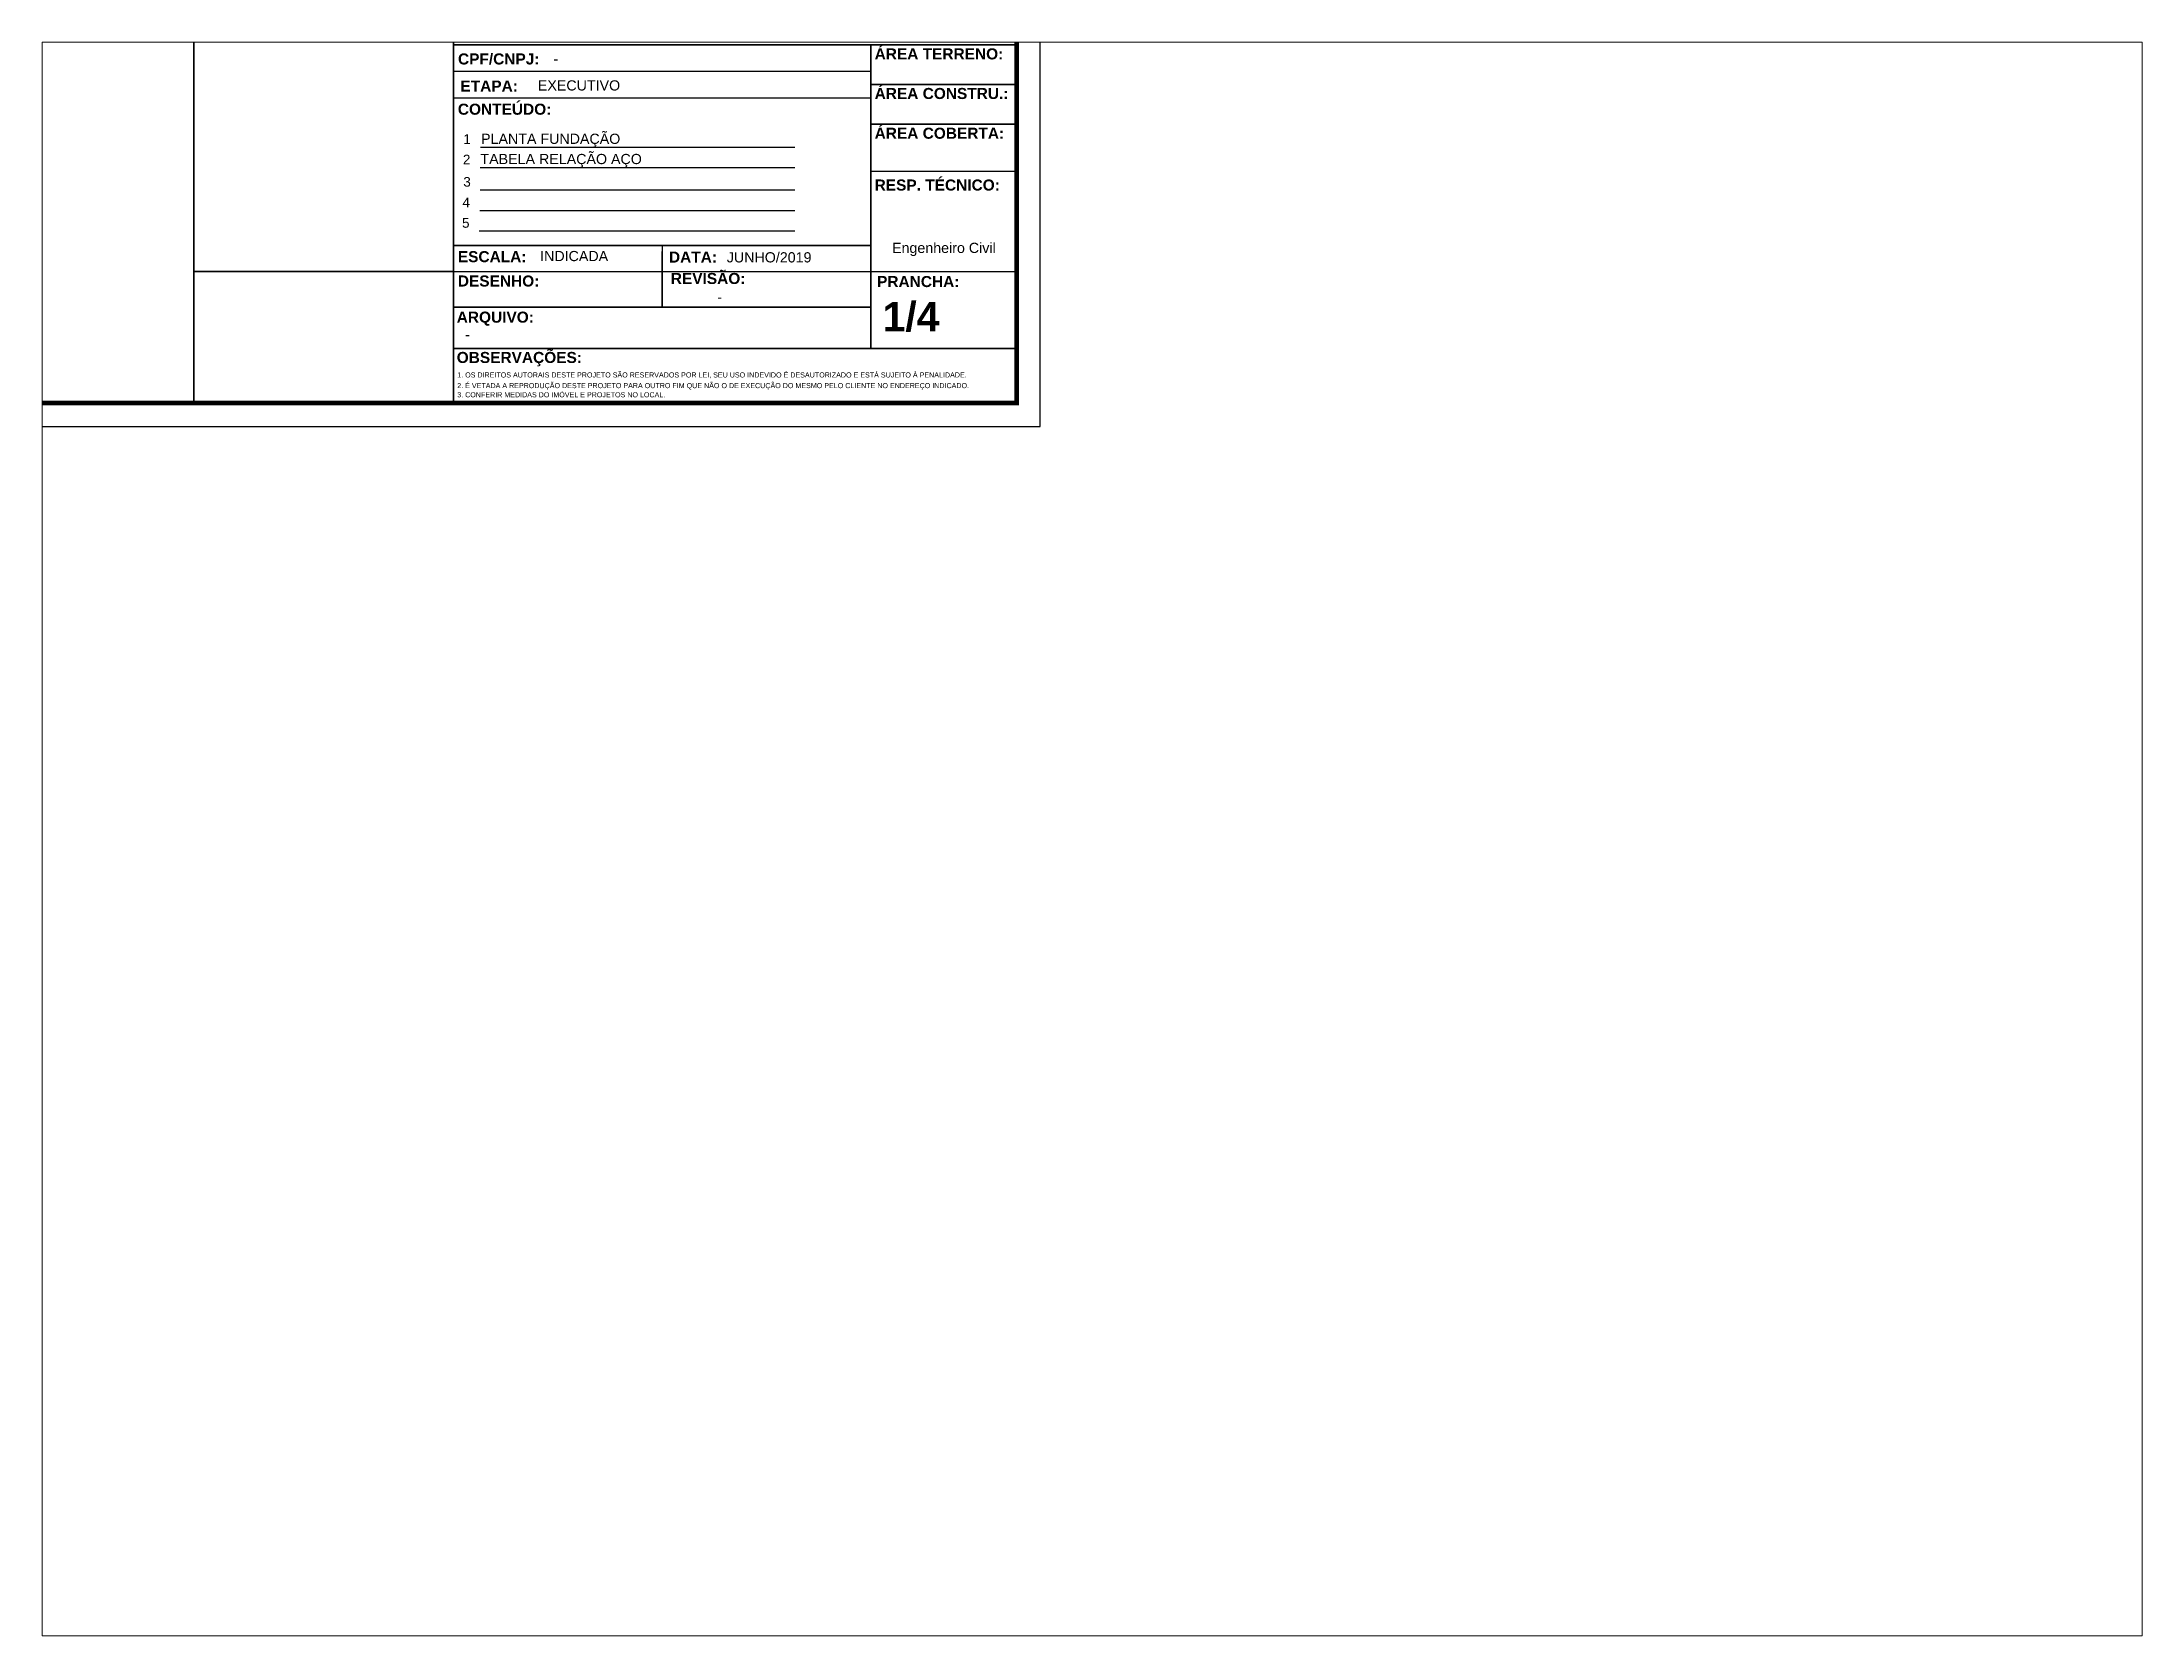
# Paper-space layout 'Layout1' of a CAD drawing. Header units: millimetres. Extents: x 26 to 231, y 20 to 176.
# The model-space entities are those that its viewports show. They can reach past a viewport. Long polylines and large blocks are cut down to what shows.
import ezdxf
from ezdxf.enums import TextEntityAlignment as Align

# ---------------------------------------------------------------- set-up
doc = ezdxf.new("R2010")
doc.units = ezdxf.units.MM
for name, color, linetype in [("LINHA - PROJETU'S", 1, 'Continuous'), ("PRANCHA - PROJETU'S", 7, 'Continuous'), ('sapatas', 4, 'Continuous')]:
    doc.layers.add(name, color=color, linetype=linetype)
doc.styles.add('Arial', font='arial.ttf')
doc.styles.add('HELVET', font='HELVET.SHX')

msp = doc.modelspace()

# ---------------------------------------------------------------- linework, layer by layer
msp.add_lwpolyline([(2491.473, 1299.254), (2549.673, 1299.254), (2549.673, 1341.304), (2491.473, 1341.304)], close=True)
at = {"const_width": 0.1}
msp.add_lwpolyline([(2491.973, 1299.754), (2549.173, 1299.754), (2549.173, 1340.804), (2491.973, 1340.804)], close=True, dxfattribs=at)
at = {"layer": "LINHA - PROJETU'S", "color": 1, "const_width": 0.03}
for points in [[(2549.173, 1309.843), (2531.673, 1309.843), (2531.673, 1299.754)], [(2537.198, 1299.754), (2537.198, 1309.843)], [(2537.198, 1307.367), (2549.173, 1307.367)], [(2537.198, 1307.367), (2549.173, 1307.367)], [(2537.198, 1307.367), (2549.173, 1307.367)], [(2546.071, 1307.367), (2546.071, 1300.925)], [(2546.071, 1306.803), (2537.198, 1306.803)], [(2537.198, 1306.803), (2546.071, 1306.803)], [(2549.173, 1306.524), (2546.071, 1306.524)], [(2537.198, 1306.239), (2546.071, 1306.239)], [(2546.071, 1305.68), (2549.173, 1305.68)], [(2549.173, 1304.68), (2546.071, 1304.68)], [(2546.071, 1303.101), (2537.198, 1303.101)], [(2541.635, 1303.101), (2541.635, 1301.793)], [(2531.673, 1302.547), (2549.173, 1302.547)], [(2546.071, 1301.793), (2541.635, 1301.793), (2541.635, 1302.547)], [(2546.071, 1302.547), (2546.071, 1301.793)], [(2541.635, 1301.793), (2537.198, 1301.793)], [(2549.173, 1300.914), (2537.198, 1300.914)]]:
    msp.add_lwpolyline(points, dxfattribs=at)
at = {"layer": "LINHA - PROJETU'S", "color": 1}
for points in [[(2537.198, 1309.843), (2537.198, 1299.754)], [(2546.071, 1302.547), (2546.071, 1300.925)]]:
    msp.add_lwpolyline(points, dxfattribs=at)
at = {"layer": "PRANCHA - PROJETU'S", "color": 1}
for p, q in [((2531.673, 1309.843), (2531.673, 1299.754)), ((2541.635, 1302.547), (2541.635, 1302.973)), ((2537.198, 1302.547), (2531.673, 1302.547)), ((2537.198, 1300.914), (2549.173, 1300.914))]:
    msp.add_line(p, q, dxfattribs=at)
at = {"layer": "PRANCHA - PROJETU'S"}
for p, q in [((2549.173, 1309.843), (2549.173, 1299.754)), ((2531.673, 1299.754), (2549.173, 1299.754)), ((2531.673, 1299.754), (2549.173, 1299.754)), ((2531.673, 1299.754), (2549.173, 1299.754)), ((2533.446, 1299.754), (2549.173, 1299.754)), ((2538.01, 1299.754), (2548.848, 1299.754)), ((2538.01, 1299.754), (2549.173, 1299.754))]:
    msp.add_line(p, q, dxfattribs=at)
at = {"layer": "PRANCHA - PROJETU'S", "color": 6}
for p, q in [((2537.771, 1305.194), (2544.453, 1305.194)), ((2537.762, 1304.76), (2544.453, 1304.76)), ((2537.762, 1304.285), (2544.453, 1304.285)), ((2537.753, 1303.848), (2544.453, 1303.848)), ((2537.753, 1303.848), (2544.453, 1303.848)), ((2537.744, 1303.411), (2544.453, 1303.411)), ((2537.744, 1303.411), (2544.453, 1303.411))]:
    msp.add_line(p, q, dxfattribs=at)
at = {"layer": "PRANCHA - PROJETU'S", "color": 1}
for points in [[(2549.173, 1309.843), (2531.673, 1309.843), (2531.673, 1299.754)], [(2537.198, 1302.198), (2537.198, 1309.843)], [(2546.071, 1300.925), (2546.071, 1307.367)], [(2546.071, 1305.68), (2549.173, 1305.68)], [(2546.071, 1304.68), (2549.173, 1304.68)], [(2549.173, 1302.973), (2549.214, 1302.973)], [(2537.198, 1302.547), (2549.173, 1302.547)], [(2541.635, 1301.793), (2541.635, 1302.547)], [(2537.198, 1299.754), (2537.198, 1302.198)], [(2546.071, 1302.198), (2546.071, 1302.201)], [(2537.198, 1301.793), (2546.071, 1301.793)]]:
    msp.add_lwpolyline(points, dxfattribs=at)

# ---------------------------------------------------------------- texts
at = {"layer": "PRANCHA - PROJETU'S", "color": 2, "style": 'Arial'}
for s, height, p in [('-', 0.217, (2539.321, 1306.962)), ('EXECUTIVO', 0.2168, (2538.99, 1306.396)), ('PLANTA FUNDAÇÃO', 0.21676, (2537.782, 1305.261)), ('TABELA RELAÇÃO AÇO', 0.21676, (2537.769, 1304.831)), ('INDICADA', 0.2168, (2539.038, 1302.768)), ('JUNHO/2019', 0.2168, (2543.008, 1302.741)), ('-', 0.217, (2542.804, 1301.896)), ('-', 0.217, (2537.442, 1301.101))]:
    msp.add_text(s, height=height, dxfattribs=at).set_placement(p)
at = {"layer": "PRANCHA - PROJETU'S", "style": 'Arial'}
for s, height, p in [('2', 0.205, (2537.395, 1304.827)), ('1', 0.205, (2537.404, 1305.261)), ('3', 0.205, (2537.404, 1304.352)), ('4', 0.205, (2537.386, 1303.915)), ('5', 0.205, (2537.377, 1303.478)), ('2. É VETADA A REPRODUÇÃO DESTE PROJETO PARA OUTRO FIM QUE NÃO O DE EXECUÇÃO DO MESMO PELO CLIENTE NO ENDEREÇO INDICADO.', 0.108382, (2537.275, 1300.068)), ('1. OS DIREITOS AUTORAIS DESTE PROJETO SÃO RESERVADOS POR LEI, SEU USO INDEVIDO É DESAUTORIZADO E ESTÁ SUJEITO À PENALIDADE.', 0.108382, (2537.275, 1300.295)), ('3. CONFERIR MEDIDAS DO IMÓVEL E PROJETOS NO LOCAL.', 0.10838, (2537.275, 1299.873))]:
    msp.add_text(s, height=height, dxfattribs=at).set_placement(p)
msp.add_text('Engenheiro Civil', height=0.21676, dxfattribs=at).set_placement((2547.625, 1302.877), align=Align.BOTTOM_CENTER)
at = {"layer": "PRANCHA - PROJETU'S", "color": 3, "char_height": 0.23508, "width": 8.80966, "attachment_point": 1, "style": 'HELVET'}
for s, insert in [('{\\fArial|b1|i0|c0|p34;CLIENTE:}', (2537.288, 1307.838)), ('{\\fArial|b1|i0|c0|p34;ÁREA TERRENO:}', (2546.152, 1307.292)), ('{\\fArial|b1|i0|c0|p34;CPF/CNPJ:}', (2537.291, 1307.184)), ('{\\fArial|b1|i0|c0|p34;ETAPA:}', (2537.343, 1306.608)), ('{\\fArial|b1|i0|c0|p34;ÁREA CONSTRU.:}', (2546.152, 1306.45)), ('{\\fArial|b1|i0|c0|p34;CONTEÚDO:}', (2537.288, 1306.116)), ('{\\fArial|b1|i0|c0|p34;ÁREA COBERTA:}', (2546.152, 1305.605)), ('{\\fArial|b1|i0|c0|p34;RESP. TÉCNICO:}', (2546.152, 1304.504)), ('{\\fArial|b1|i0|c0|p34;ESCALA:}', (2537.288, 1302.981)), ('{\\fArial|b1|i0|c0|p34;DATA:}', (2541.778, 1302.972)), ('{\\fArial|b1|i0|c0|p34;DESENHO:}', (2537.288, 1302.464)), ('{\\fArial|b1|i0|c0|p34;REVISÃO:}', (2541.817, 1302.517)), ('{\\fArial|b1|i0|c0|p34;PRANCHA:}', (2546.204, 1302.452)), ('{\\fArial|b1|i0|c0|p34;ARQUIVO:}', (2537.264, 1301.695)), ('{\\fArial|b1|i0|c0|p34;OBSERVAÇÕES:}', (2537.264, 1300.838))]:
    msp.add_mtext(s, dxfattribs=dict(at, insert=insert))
at = {"layer": "PRANCHA - PROJETU'S", "color": 2, "insert": (2546.322, 1301.9), "char_height": 0.62207, "width": 23.31203, "attachment_point": 1, "style": 'HELVET'}
msp.add_mtext('{\\fArial|b1|i0|c0|p34;1/4}', dxfattribs=at)

psp = doc.layouts.get("Layout1")

# ---------------------------------------------------------------- viewports
at = {"layer": 'sapatas'}
psp.add_viewport(center=(128.5, 97.5), size=(205.6, 156), view_center_point=(2550.775, 1290.483), view_height=33.88758, dxfattribs=at)

doc.saveas('drawing.dxf')
